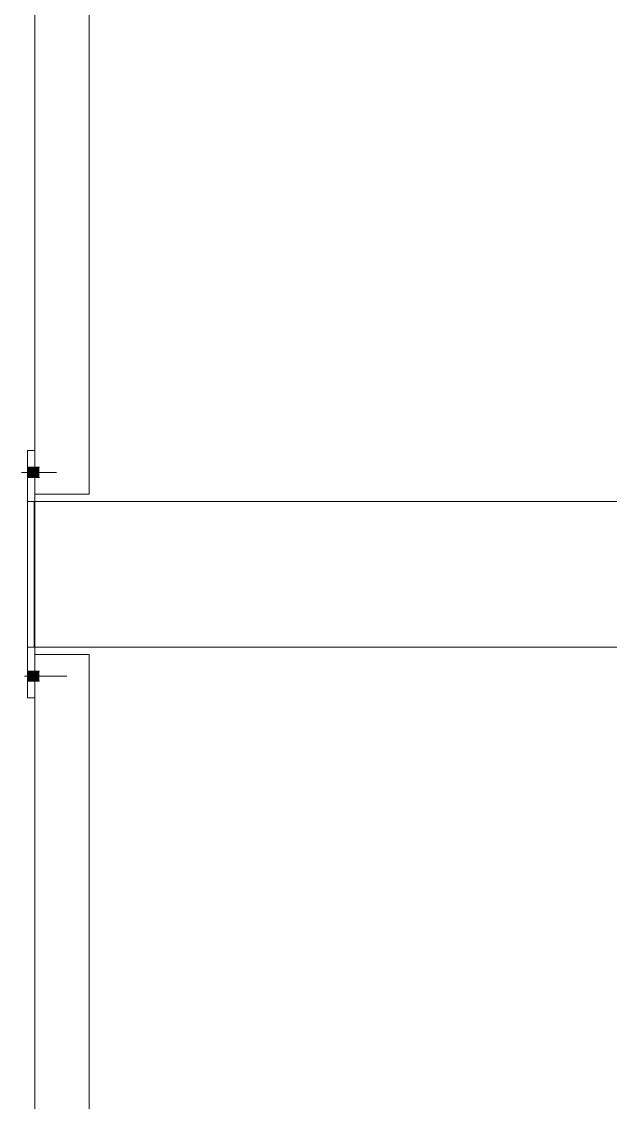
# Model space of a CAD drawing. Header units: millimetres. Extents: x -220592 to 404889, y -217665 to 38245.
# Drawn here: x 26443 to 27251, y -36092 to -34606 of the extents above; entities that cross this region are included whole.
import ezdxf

# ---------------------------------------------------------------- set-up
doc = ezdxf.new("R2010")
doc.units = ezdxf.units.MM
doc.linetypes.add('XKITLINE00', pattern=[0])
doc.layers.add('000 - 0_HIDE_OBJ_FRAMING_DEF_SUB_1', color=7, linetype='Continuous')

# ---------------------------------------------------------------- blocks, each defined once
blk = doc.blocks.new('*A13989')
at = {"layer": '000 - 0_HIDE_OBJ_FRAMING_DEF_SUB_1', "color": 7, "linetype": 'XKITLINE00', "lineweight": 0}
for p, q in [((-183.453349, 160.088511), (-184.203349, 160.088511)), ((-184.203349, 160.088511), (-184.203349, 147.288511)), ((-183.453349, 160.088511), (-183.453349, 147.288511)), ((-183.453349, 147.288511), (-184.203349, 147.288511))]:
    blk.add_line(p, q, dxfattribs=at)
blk = doc.blocks.new('*A14211')
at = {"layer": '000 - 0_HIDE_OBJ_FRAMING_DEF_SUB_1', "color": 7, "linetype": 'XKITLINE00', "lineweight": 0}
for p, q in [((-183.453349, 175.088511), (-184.203349, 175.088511)), ((-184.203349, 175.088511), (-184.203349, 162.288511)), ((-183.453349, 175.088511), (-183.453349, 162.288511)), ((-183.453349, 162.288511), (-184.203349, 162.288511))]:
    blk.add_line(p, q, dxfattribs=at)
blk = doc.blocks.new('*A14263')
at = {"layer": '000 - 0_HIDE_OBJ_FRAMING_DEF_SUB_1', "color": 7, "linetype": 'XKITLINE00', "lineweight": 0}
for p, q in [((-184.211249, 162.188511), (-172.994673, 162.188511)), ((-184.211249, 160.188511), (-184.211249, 162.188511)), ((-172.972866, 162.188511), (-172.356761, 162.188511)), ((-172.340186, 162.188511), (-172.319607, 162.188511)), ((-171.648652, 162.188511), (-171.153485, 162.188511)), ((-184.211249, 160.188511), (-173.046746, 160.188511)), ((-173.025037, 160.188511), (-172.369788, 160.188511)), ((-171.648652, 160.188511), (-171.153485, 160.188511))]:
    blk.add_line(p, q, dxfattribs=at)
blk = doc.blocks.new('*A14264')
at = {"layer": '000 - 0_HIDE_OBJ_FRAMING_DEF_SUB_1'}
for points in [[(-184.203, 162.519), (-184.303, 162.519), (-184.303, 162.659), (-184.203, 162.659)], [(-184.203, 162.519), (-184.303, 162.519), (-184.303, 162.659), (-184.203, 162.659)], [(-184.138, 162.519), (-184.203, 162.519), (-184.203, 162.659), (-184.138, 162.659)], [(-184.138, 162.519), (-184.203, 162.519), (-184.203, 162.659), (-184.138, 162.659)]]:
    blk.add_hatch(color=7, dxfattribs=at).paths.add_polyline_path(points, flags=17)
at = {"layer": '000 - 0_HIDE_OBJ_FRAMING_DEF_SUB_1', "color": 7, "linetype": 'XKITLINE00', "lineweight": 0}
for p, q in [((-184.383, 162.589), (-183.903, 162.589)), ((-184.383, 162.589), (-183.903, 162.589)), ((-184.303, 162.659), (-184.203, 162.659)), ((-184.303, 162.659), (-184.203, 162.659)), ((-184.303, 162.519), (-184.203, 162.519)), ((-184.303, 162.519), (-184.203, 162.519)), ((-184.203, 162.659), (-184.138, 162.659)), ((-184.203, 162.659), (-184.138, 162.659)), ((-184.203, 162.519), (-184.138, 162.519)), ((-184.203, 162.519), (-184.138, 162.519))]:
    blk.add_line(p, q, dxfattribs=at)
blk = doc.blocks.new('*A14265')
at = {"layer": '000 - 0_HIDE_OBJ_FRAMING_DEF_SUB_1'}
for points in [[(-184.303, 159.859), (-184.203, 159.859), (-184.203, 159.719), (-184.303, 159.719)], [(-184.303, 159.859), (-184.203, 159.859), (-184.203, 159.719), (-184.303, 159.719)], [(-184.203, 159.859), (-184.138, 159.859), (-184.138, 159.719), (-184.203, 159.719)], [(-184.203, 159.859), (-184.138, 159.859), (-184.138, 159.719), (-184.203, 159.719)]]:
    blk.add_hatch(color=7, dxfattribs=at).paths.add_polyline_path(points, flags=17)
at = {"layer": '000 - 0_HIDE_OBJ_FRAMING_DEF_SUB_1', "color": 7, "linetype": 'XKITLINE00', "lineweight": 0}
for p, q in [((-184.303, 159.859), (-184.203, 159.859)), ((-184.303, 159.859), (-184.203, 159.859)), ((-184.203, 159.859), (-184.138, 159.859)), ((-184.203, 159.859), (-184.138, 159.859)), ((-184.341, 159.789), (-183.762, 159.789)), ((-184.341, 159.789), (-183.762, 159.789)), ((-184.303, 159.719), (-184.203, 159.719)), ((-184.303, 159.719), (-184.203, 159.719)), ((-184.203, 159.719), (-184.138, 159.719)), ((-184.203, 159.719), (-184.138, 159.719))]:
    blk.add_line(p, q, dxfattribs=at)
blk = doc.blocks.new('*A14266')
at = {"layer": '000 - 0_HIDE_OBJ_FRAMING_DEF_SUB_1', "color": 7, "linetype": 'XKITLINE00', "lineweight": 0}
for p, q in [((-184.203349, 162.888511), (-184.303349, 162.888511)), ((-184.303349, 162.888511), (-184.303349, 159.488511)), ((-184.203349, 162.288511), (-184.203349, 160.088511)), ((-184.303349, 162.188511), (-184.203349, 162.188511)), ((-184.203349, 160.188511), (-184.303349, 160.188511)), ((-184.303349, 159.488511), (-184.203349, 159.488511))]:
    blk.add_line(p, q, dxfattribs=at)
blk = doc.blocks.new('W-1-PP18-ST_20260402-011103_LOWER_PL')
at = {"layer": '000 - 0_HIDE_OBJ_FRAMING_DEF_SUB_1', "color": 7, "lineweight": 0, "xscale": 100, "yscale": 100, "zscale": 100}
for name in ['*A14211', '*A14266', '*A14264', '*A14263', '*A13989', '*A14265']:
    blk.add_blockref(name, (17759.3349, -35779.0805), dxfattribs=at)

msp = doc.modelspace()

# ---------------------------------------------------------------- block references
at = {"layer": 'Defpoints', "color": 7}
msp.add_blockref('W-1-PP18-ST_20260402-011103_LOWER_PL', (27121.4984, -15705.7702), dxfattribs=at)

doc.saveas('drawing.dxf')
